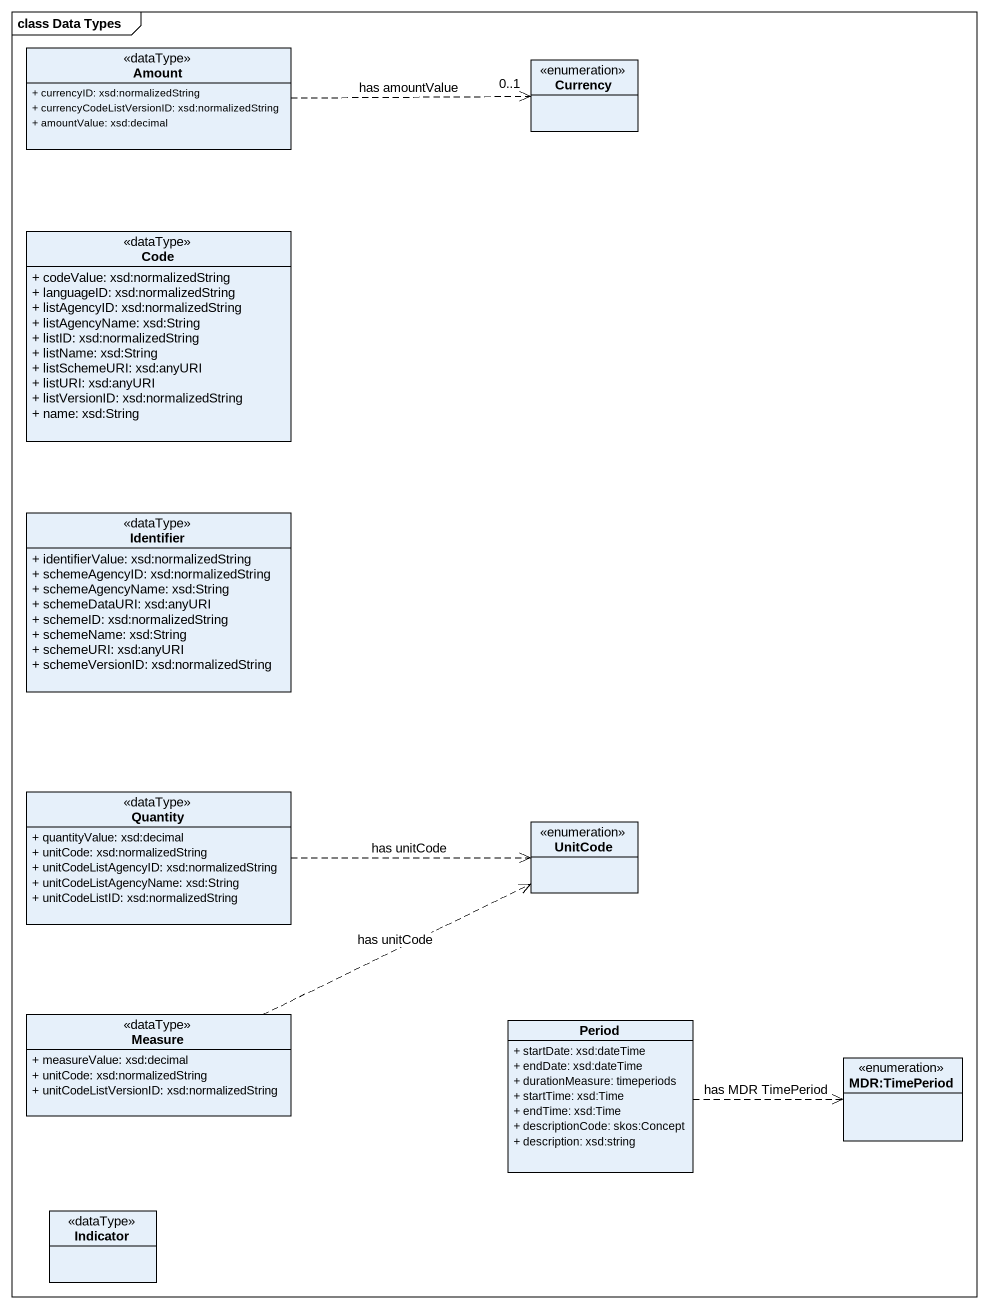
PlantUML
@startuml
mainframe class Data Types
hide circle
hide empty members
skinparam classAttributeIconSize 0
class Amount <<dataType>> {
  + currencyID: xsd:normalizedString
  + currencyCodeListVersionID: xsd:normalizedString
  + amountValue: xsd:decimal
}
enum Currency
class Code <<dataType>> {
  + codeValue: xsd:normalizedString
  + languageID: xsd:normalizedString
  + listAgencyID: xsd:normalizedString
  + listAgencyName: xsd:String
  + listID: xsd:normalizedString
  + listName: xsd:String
  + listSchemeURI: xsd:anyURI
  + listURI: xsd:anyURI
  + listVersionID: xsd:normalizedString
  + name: xsd:String
}
class Identifier <<dataType>> {
  + identifierValue: xsd:normalizedString
  + schemeAgencyID: xsd:normalizedString
  + schemeAgencyName: xsd:String
  + schemeDataURI: xsd:anyURI
  + schemeID: xsd:normalizedString
  + schemeName: xsd:String
  + schemeURI: xsd:anyURI
  + schemeVersionID: xsd:normalizedString
}
class Quantity <<dataType>> {
  + quantityValue: xsd:decimal
  + unitCode: xsd:normalizedString
  + unitCodeListAgencyID: xsd:normalizedString
  + unitCodeListAgencyName: xsd:String
  + unitCodeListID: xsd:normalizedString
}
enum UnitCode
class Measure <<dataType>> {
  + measureValue: xsd:decimal
  + unitCode: xsd:normalizedString
  + unitCodeListVersionID: xsd:normalizedString
}
class Period {
  + startDate: xsd:dateTime
  + endDate: xsd:dateTime
  + durationMeasure: timeperiods
  + startTime: xsd:Time
  + endTime: xsd:Time
  + descriptionCode: skos:Concept
  + description: xsd:string
}
enum "MDR:TimePeriod" as MDR_TimePeriod
class Indicator <<dataType>>
Amount .right.> "0..1" Currency : has amountValue
Quantity .right.> UnitCode : has unitCode
Measure .right.> UnitCode : has unitCode
Period .right.> MDR_TimePeriod : has MDR TimePeriod
@enduml
